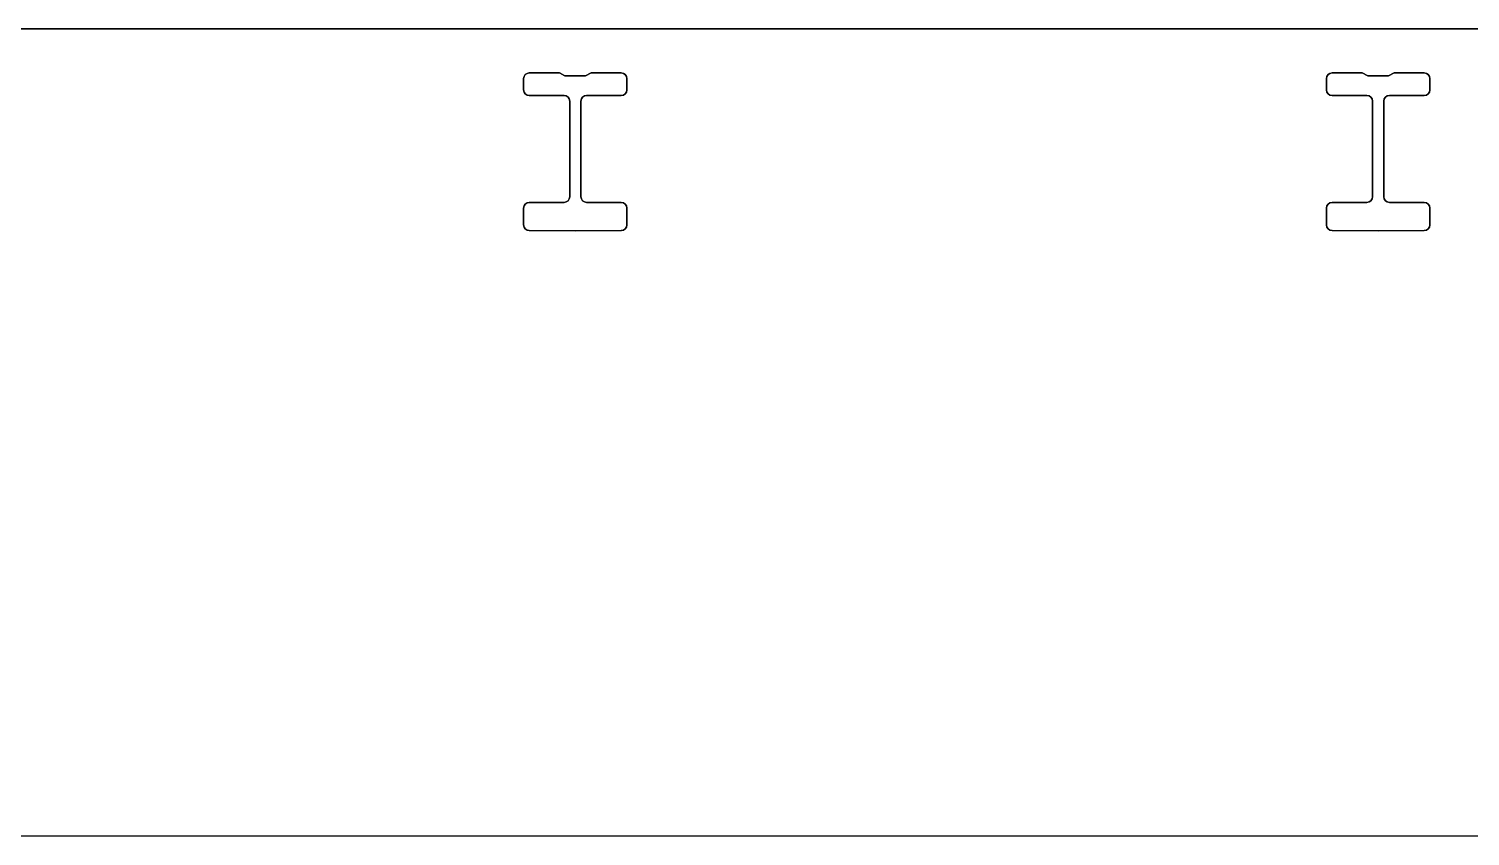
# Model space of a CAD drawing. Extents: x -2783 to 10777, y -3348 to 2247.
# Drawn here: x 5321 to 6088, y -218 to 212 of the extents above; entities that cross this region are included whole.
import ezdxf

# ---------------------------------------------------------------- set-up
doc = ezdxf.new("R2010")
doc.units = 0
doc.header["$LTSCALE"] = 4
doc.header["$MEASUREMENT"] = 0
doc.layers.get('0').update_dxf_attribs({"linetype": 'CONTINUOUS'})

msp = doc.modelspace()

# ---------------------------------------------------------------- linework, layer by layer
for p, q in [((10711.75, 212.22, 6674.99), (-2518.25, 212.22, 6674.99)), ((4621.75, 212.22, 1212.5), (8621.75, 212.22, 1212.5)), ((4621.75, 212.22, 22.5), (8621.75, 212.22, 22.5)), ((5584.25, 185.72, 1207.5), (5584.25, 185.72, 1212.5)), ((5584.25, 185.72, 17.5), (5584.25, 185.72, 22.5)), ((5584.25, 179.72, 1212.5), (5584.25, 185.72, 1212.5)), ((5584.25, 179.72, 22.5), (5584.25, 185.72, 22.5)), ((5587.25, 188.72, 1207.5), (5587.25, 188.72, 1212.5)), ((5587.25, 188.72, 17.5), (5587.25, 188.72, 22.5)), ((5587.25, 188.72, 1212.5), (5603.25, 188.72, 1212.5)), ((5587.25, 188.72, 22.5), (5603.25, 188.72, 22.5)), ((5603.25, 188.72, 1212.5), (5606.25, 187.22, 1212.5)), ((5603.25, 188.72, 22.5), (5606.25, 187.22, 22.5)), ((5606.25, 187.22, 1212.5), (5617.25, 187.22, 1212.5)), ((5606.25, 187.22, 22.5), (5617.25, 187.22, 22.5)), ((5617.25, 187.22, 1212.5), (5620.25, 188.72, 1212.5)), ((5617.25, 187.22, 22.5), (5620.25, 188.72, 22.5)), ((5620.25, 188.72, 1212.5), (5636.25, 188.72, 1212.5)), ((5620.25, 188.72, 22.5), (5636.25, 188.72, 22.5)), ((5636.25, 188.72, 1207.5), (5636.25, 188.72, 1212.5)), ((5636.25, 188.72, 17.5), (5636.25, 188.72, 22.5)), ((5639.25, 185.72, 1207.5), (5639.25, 185.72, 1212.5)), ((5639.25, 185.72, 17.5), (5639.25, 185.72, 22.5)), ((5639.25, 185.72, 1212.5), (5639.25, 179.72, 1212.5)), ((5639.25, 185.72, 22.5), (5639.25, 179.72, 22.5)), ((6011.75, 185.72, 17.5), (6011.75, 185.72, 22.5)), ((6011.75, 179.72, 1212.5), (6011.75, 185.72, 1212.5)), ((6011.75, 179.72, 22.5), (6011.75, 185.72, 22.5)), ((6014.75, 188.72, 17.5), (6014.75, 188.72, 22.5)), ((6014.75, 188.72, 1212.5), (6030.75, 188.72, 1212.5)), ((6014.75, 188.72, 22.5), (6030.75, 188.72, 22.5)), ((6030.75, 188.72, 1212.5), (6033.75, 187.22, 1212.5)), ((6030.75, 188.72, 22.5), (6033.75, 187.22, 22.5)), ((6033.75, 187.22, 1212.5), (6044.75, 187.22, 1212.5)), ((6033.75, 187.22, 22.5), (6044.75, 187.22, 22.5)), ((6044.75, 187.22, 1212.5), (6047.75, 188.72, 1212.5)), ((6044.75, 187.22, 22.5), (6047.75, 188.72, 22.5)), ((6047.75, 188.72, 1212.5), (6063.75, 188.72, 1212.5)), ((6047.75, 188.72, 22.5), (6063.75, 188.72, 22.5)), ((6063.75, 188.72, 17.5), (6063.75, 188.72, 22.5)), ((6066.75, 185.72, 17.5), (6066.75, 185.72, 22.5)), ((6066.75, 185.72, 1212.5), (6066.75, 179.72, 1212.5)), ((6066.75, 185.72, 22.5), (6066.75, 179.72, 22.5)), ((5584.25, 179.72, 1207.5), (5584.25, 179.72, 1212.5)), ((5584.25, 179.72, 17.5), (5584.25, 179.72, 22.5)), ((5587.25, 176.72, 1207.5), (5587.25, 176.72, 1212.5)), ((5587.25, 176.72, 17.5), (5587.25, 176.72, 22.5)), ((5605.75, 176.72, 1212.5), (5587.25, 176.72, 1212.5)), ((5605.75, 176.72, 22.5), (5587.25, 176.72, 22.5)), ((5605.75, 176.72, 1207.5), (5605.75, 176.72, 1212.5)), ((5605.75, 176.72, 17.5), (5605.75, 176.72, 22.5)), ((5617.75, 176.72, 1207.5), (5617.75, 176.72, 1212.5)), ((5617.75, 176.72, 17.5), (5617.75, 176.72, 22.5)), ((5636.25, 176.72, 1212.5), (5617.75, 176.72, 1212.5)), ((5636.25, 176.72, 22.5), (5617.75, 176.72, 22.5)), ((5636.25, 176.72, 1207.5), (5636.25, 176.72, 1212.5)), ((5636.25, 176.72, 17.5), (5636.25, 176.72, 22.5)), ((5639.25, 179.72, 1207.5), (5639.25, 179.72, 1212.5)), ((5639.25, 179.72, 17.5), (5639.25, 179.72, 22.5)), ((6011.75, 179.72, 17.5), (6011.75, 179.72, 22.5)), ((6014.75, 176.72, 17.5), (6014.75, 176.72, 22.5)), ((6033.25, 176.72, 1212.5), (6014.75, 176.72, 1212.5)), ((6033.25, 176.72, 22.5), (6014.75, 176.72, 22.5)), ((6033.25, 176.72, 17.5), (6033.25, 176.72, 22.5)), ((6045.25, 176.72, 17.5), (6045.25, 176.72, 22.5)), ((6063.75, 176.72, 1212.5), (6045.25, 176.72, 1212.5)), ((6063.75, 176.72, 22.5), (6045.25, 176.72, 22.5)), ((6063.75, 176.72, 17.5), (6063.75, 176.72, 22.5)), ((6066.75, 179.72, 17.5), (6066.75, 179.72, 22.5)), ((5608.75, 173.72, 1207.5), (5608.75, 173.72, 1212.5)), ((5608.75, 173.72, 17.5), (5608.75, 173.72, 22.5)), ((5608.75, 122.77, 1212.5), (5608.75, 173.72, 1212.5)), ((5608.75, 122.77, 22.5), (5608.75, 173.72, 22.5)), ((5614.75, 173.72, 1207.5), (5614.75, 173.72, 1212.5)), ((5614.75, 173.72, 17.5), (5614.75, 173.72, 22.5)), ((5614.75, 173.72, 1212.5), (5614.75, 122.77, 1212.5)), ((5614.75, 173.72, 22.5), (5614.75, 122.77, 22.5)), ((6036.25, 173.72, 17.5), (6036.25, 173.72, 22.5)), ((6036.25, 122.77, 1212.5), (6036.25, 173.72, 1212.5)), ((6036.25, 122.77, 22.5), (6036.25, 173.72, 22.5)), ((6042.25, 173.72, 17.5), (6042.25, 173.72, 22.5)), ((6042.25, 173.72, 1212.5), (6042.25, 122.77, 1212.5)), ((6042.25, 173.72, 22.5), (6042.25, 122.77, 22.5)), ((5584.25, 116.77, 1207.5), (5584.25, 116.77, 1212.5)), ((5584.25, 116.77, 17.5), (5584.25, 116.77, 22.5)), ((5584.25, 107.77, 1212.5), (5584.25, 116.77, 1212.5)), ((5584.25, 107.77, 22.5), (5584.25, 116.77, 22.5)), ((5587.25, 119.77, 1207.5), (5587.25, 119.77, 1212.5)), ((5587.25, 119.77, 17.5), (5587.25, 119.77, 22.5)), ((5587.25, 119.77, 1212.5), (5605.75, 119.77, 1212.5)), ((5587.25, 119.77, 22.5), (5605.75, 119.77, 22.5)), ((5605.75, 119.77, 1207.5), (5605.75, 119.77, 1212.5)), ((5605.75, 119.77, 17.5), (5605.75, 119.77, 22.5)), ((5608.75, 122.77, 1207.5), (5608.75, 122.77, 1212.5)), ((5608.75, 122.77, 17.5), (5608.75, 122.77, 22.5)), ((5614.75, 122.77, 1207.5), (5614.75, 122.77, 1212.5)), ((5614.75, 122.77, 17.5), (5614.75, 122.77, 22.5)), ((5617.75, 119.77, 1207.5), (5617.75, 119.77, 1212.5)), ((5617.75, 119.77, 17.5), (5617.75, 119.77, 22.5)), ((5617.75, 119.77, 1212.5), (5636.25, 119.77, 1212.5)), ((5617.75, 119.77, 22.5), (5636.25, 119.77, 22.5)), ((5636.25, 119.77, 1207.5), (5636.25, 119.77, 1212.5)), ((5636.25, 119.77, 17.5), (5636.25, 119.77, 22.5)), ((5639.25, 116.77, 1207.5), (5639.25, 116.77, 1212.5)), ((5639.25, 116.77, 17.5), (5639.25, 116.77, 22.5)), ((5639.25, 116.77, 1212.5), (5639.25, 107.77, 1212.5)), ((5639.25, 116.77, 22.5), (5639.25, 107.77, 22.5)), ((6011.75, 116.77, 17.5), (6011.75, 116.77, 22.5)), ((6011.75, 107.77, 1212.5), (6011.75, 116.77, 1212.5)), ((6011.75, 107.77, 22.5), (6011.75, 116.77, 22.5)), ((6014.75, 119.77, 17.5), (6014.75, 119.77, 22.5)), ((6014.75, 119.77, 1212.5), (6033.25, 119.77, 1212.5)), ((6014.75, 119.77, 22.5), (6033.25, 119.77, 22.5)), ((6033.25, 119.77, 17.5), (6033.25, 119.77, 22.5)), ((6036.25, 122.77, 17.5), (6036.25, 122.77, 22.5)), ((6042.25, 122.77, 17.5), (6042.25, 122.77, 22.5)), ((6045.25, 119.77, 17.5), (6045.25, 119.77, 22.5)), ((6045.25, 119.77, 1212.5), (6063.75, 119.77, 1212.5)), ((6045.25, 119.77, 22.5), (6063.75, 119.77, 22.5)), ((6063.75, 119.77, 17.5), (6063.75, 119.77, 22.5)), ((6066.75, 116.77, 17.5), (6066.75, 116.77, 22.5)), ((6066.75, 116.77, 1212.5), (6066.75, 107.77, 1212.5)), ((6066.75, 116.77, 22.5), (6066.75, 107.77, 22.5)), ((5584.25, 107.77, 1207.5), (5584.25, 107.77, 1212.5)), ((5584.25, 107.77, 17.5), (5584.25, 107.77, 22.5)), ((5639.25, 107.77, 1207.5), (5639.25, 107.77, 1212.5)), ((5639.25, 107.77, 17.5), (5639.25, 107.77, 22.5)), ((6011.75, 107.77, 17.5), (6011.75, 107.77, 22.5)), ((5587.25, 104.77, 1207.5), (5587.25, 104.77, 1212.5)), ((5587.25, 104.77, 17.5), (5587.25, 104.77, 22.5)), ((5611.75, 104.72, 1212.5), (5587.25, 104.77, 1212.5)), ((5611.75, 104.72, 22.5), (5587.25, 104.77, 22.5)), ((5636.26, 104.77, 1212.5), (5611.75, 104.72, 1212.5)), ((5636.26, 104.77, 22.5), (5611.75, 104.72, 22.5)), ((5636.26, 104.77, 1207.5), (5636.26, 104.77, 1212.5)), ((5636.26, 104.77, 17.5), (5636.26, 104.77, 22.5)), ((6014.75, 104.77, 17.5), (6014.75, 104.77, 22.5)), ((6039.25, 104.72, 1212.5), (6014.75, 104.77, 1212.5)), ((6039.25, 104.72, 22.5), (6014.75, 104.77, 22.5)), ((6063.76, 104.77, 1212.5), (6039.25, 104.72, 1212.5)), ((6063.76, 104.77, 22.5), (6039.25, 104.72, 22.5)), ((8621.75, -217.78, 1212.5), (4621.75, -217.78, 1212.5)), ((8621.75, -217.78, 22.5), (4621.75, -217.78, 22.5))]:
    msp.add_line(p, q)
at = {"extrusion": (0, 1, -6.12303e-17)}
for p, q in [((4621.75, 212.22, 1207.5), (8621.75, 212.22, 1207.5)), ((4621.75, 212.22, 1212.5), (8621.75, 212.22, 1212.5)), ((4621.75, 212.22, 17.5), (8621.75, 212.22, 17.5)), ((4621.75, 212.22, 22.5), (8621.75, 212.22, 22.5)), ((5587.25, 176.72, 1207.5), (5605.75, 176.72, 1207.5)), ((5587.25, 176.72, 1207.5), (5587.25, 176.72, 1212.5)), ((5605.75, 176.72, 1212.5), (5587.25, 176.72, 1212.5)), ((5587.25, 176.72, 17.5), (5605.75, 176.72, 17.5)), ((5587.25, 176.72, 17.5), (5587.25, 176.72, 22.5)), ((5605.75, 176.72, 22.5), (5587.25, 176.72, 22.5)), ((5605.75, 176.72, 1207.5), (5605.75, 176.72, 1212.5)), ((5605.75, 176.72, 17.5), (5605.75, 176.72, 22.5)), ((5617.75, 176.72, 1207.5), (5636.25, 176.72, 1207.5)), ((5617.75, 176.72, 1207.5), (5617.75, 176.72, 1212.5)), ((5636.25, 176.72, 1212.5), (5617.75, 176.72, 1212.5)), ((5617.75, 176.72, 17.5), (5636.25, 176.72, 17.5)), ((5617.75, 176.72, 17.5), (5617.75, 176.72, 22.5)), ((5636.25, 176.72, 22.5), (5617.75, 176.72, 22.5)), ((5636.25, 176.72, 1207.5), (5636.25, 176.72, 1212.5)), ((5636.25, 176.72, 17.5), (5636.25, 176.72, 22.5)), ((6014.75, 176.72, 17.5), (6033.25, 176.72, 17.5)), ((6014.75, 176.72, 17.5), (6014.75, 176.72, 22.5)), ((6033.25, 176.72, 22.5), (6014.75, 176.72, 22.5)), ((6033.25, 176.72, 17.5), (6033.25, 176.72, 22.5)), ((6045.25, 176.72, 17.5), (6063.75, 176.72, 17.5)), ((6045.25, 176.72, 17.5), (6045.25, 176.72, 22.5)), ((6063.75, 176.72, 22.5), (6045.25, 176.72, 22.5)), ((6063.75, 176.72, 17.5), (6063.75, 176.72, 22.5))]:
    msp.add_line(p, q, dxfattribs=at)
at = {"extrusion": (0, -6.12303e-17, -1)}
for p, q in [((4621.75, 212.22, 1207.5), (8621.75, 212.22, 1207.5)), ((4621.75, 212.22, 17.5), (8621.75, 212.22, 17.5)), ((5584.25, 185.72, 1207.5), (5584.25, 179.72, 1207.5)), ((5584.25, 185.72, 17.5), (5584.25, 179.72, 17.5)), ((5603.25, 188.72, 1207.5), (5587.25, 188.72, 1207.5)), ((5603.25, 188.72, 17.5), (5587.25, 188.72, 17.5)), ((5606.25, 187.22, 1207.5), (5603.25, 188.72, 1207.5)), ((5606.25, 187.22, 17.5), (5603.25, 188.72, 17.5)), ((5617.25, 187.22, 1207.5), (5606.25, 187.22, 1207.5)), ((5617.25, 187.22, 17.5), (5606.25, 187.22, 17.5)), ((5620.25, 188.72, 1207.5), (5617.25, 187.22, 1207.5)), ((5620.25, 188.72, 17.5), (5617.25, 187.22, 17.5)), ((5636.25, 188.72, 1207.5), (5620.25, 188.72, 1207.5)), ((5636.25, 188.72, 17.5), (5620.25, 188.72, 17.5)), ((5639.25, 179.72, 1207.5), (5639.25, 185.72, 1207.5)), ((5639.25, 179.72, 17.5), (5639.25, 185.72, 17.5)), ((6011.75, 185.72, 1207.5), (6011.75, 179.72, 1207.5)), ((6011.75, 185.72, 17.5), (6011.75, 179.72, 17.5)), ((6030.75, 188.72, 1207.5), (6014.75, 188.72, 1207.5)), ((6030.75, 188.72, 17.5), (6014.75, 188.72, 17.5)), ((6033.75, 187.22, 1207.5), (6030.75, 188.72, 1207.5)), ((6033.75, 187.22, 17.5), (6030.75, 188.72, 17.5)), ((6044.75, 187.22, 1207.5), (6033.75, 187.22, 1207.5)), ((6044.75, 187.22, 17.5), (6033.75, 187.22, 17.5)), ((6047.75, 188.72, 1207.5), (6044.75, 187.22, 1207.5)), ((6047.75, 188.72, 17.5), (6044.75, 187.22, 17.5)), ((6063.75, 188.72, 1207.5), (6047.75, 188.72, 1207.5)), ((6063.75, 188.72, 17.5), (6047.75, 188.72, 17.5)), ((6066.75, 179.72, 1207.5), (6066.75, 185.72, 1207.5)), ((6066.75, 179.72, 17.5), (6066.75, 185.72, 17.5)), ((5587.25, 176.72, 1207.5), (5605.75, 176.72, 1207.5)), ((5587.25, 176.72, 17.5), (5605.75, 176.72, 17.5)), ((5617.75, 176.72, 1207.5), (5636.25, 176.72, 1207.5)), ((5617.75, 176.72, 17.5), (5636.25, 176.72, 17.5)), ((6014.75, 176.72, 1207.5), (6033.25, 176.72, 1207.5)), ((6014.75, 176.72, 17.5), (6033.25, 176.72, 17.5)), ((6045.25, 176.72, 1207.5), (6063.75, 176.72, 1207.5)), ((6045.25, 176.72, 17.5), (6063.75, 176.72, 17.5)), ((5608.75, 173.72, 1207.5), (5608.75, 122.77, 1207.5)), ((5608.75, 173.72, 17.5), (5608.75, 122.77, 17.5)), ((5614.75, 122.77, 1207.5), (5614.75, 173.72, 1207.5)), ((5614.75, 122.77, 17.5), (5614.75, 173.72, 17.5)), ((6036.25, 173.72, 1207.5), (6036.25, 122.77, 1207.5)), ((6036.25, 173.72, 17.5), (6036.25, 122.77, 17.5)), ((6042.25, 122.77, 1207.5), (6042.25, 173.72, 1207.5)), ((6042.25, 122.77, 17.5), (6042.25, 173.72, 17.5)), ((5584.25, 116.77, 1207.5), (5584.25, 107.77, 1207.5)), ((5584.25, 116.77, 17.5), (5584.25, 107.77, 17.5)), ((5605.75, 119.77, 1207.5), (5587.25, 119.77, 1207.5)), ((5605.75, 119.77, 17.5), (5587.25, 119.77, 17.5)), ((5636.25, 119.77, 1207.5), (5617.75, 119.77, 1207.5)), ((5636.25, 119.77, 17.5), (5617.75, 119.77, 17.5)), ((5639.25, 107.77, 1207.5), (5639.25, 116.77, 1207.5)), ((5639.25, 107.77, 17.5), (5639.25, 116.77, 17.5)), ((6011.75, 116.77, 1207.5), (6011.75, 107.77, 1207.5)), ((6011.75, 116.77, 17.5), (6011.75, 107.77, 17.5)), ((6033.25, 119.77, 1207.5), (6014.75, 119.77, 1207.5)), ((6033.25, 119.77, 17.5), (6014.75, 119.77, 17.5)), ((6063.75, 119.77, 1207.5), (6045.25, 119.77, 1207.5)), ((6063.75, 119.77, 17.5), (6045.25, 119.77, 17.5)), ((6066.75, 107.77, 1207.5), (6066.75, 116.77, 1207.5)), ((6066.75, 107.77, 17.5), (6066.75, 116.77, 17.5)), ((5587.25, 104.77, 1207.5), (5611.75, 104.72, 1207.5)), ((5587.25, 104.77, 17.5), (5611.75, 104.72, 17.5)), ((5611.75, 104.72, 1207.5), (5636.26, 104.77, 1207.5)), ((5611.75, 104.72, 17.5), (5636.26, 104.77, 17.5)), ((6014.75, 104.77, 1207.5), (6039.25, 104.72, 1207.5)), ((6014.75, 104.77, 17.5), (6039.25, 104.72, 17.5)), ((6039.25, 104.72, 1207.5), (6063.76, 104.77, 1207.5)), ((6039.25, 104.72, 17.5), (6063.76, 104.77, 17.5)), ((8621.75, -217.78, 1207.5), (4621.75, -217.78, 1207.5)), ((8621.75, -217.78, 17.5), (4621.75, -217.78, 17.5))]:
    msp.add_line(p, q, dxfattribs=at)
at = {"extrusion": (1, 0, 0)}
for p, q in [((5584.25, 185.72, 1207.5), (5584.25, 179.72, 1207.5)), ((5584.25, 185.72, 1207.5), (5584.25, 185.72, 1212.5)), ((5584.25, 179.72, 1212.5), (5584.25, 185.72, 1212.5)), ((5584.25, 185.72, 17.5), (5584.25, 179.72, 17.5)), ((5584.25, 185.72, 17.5), (5584.25, 185.72, 22.5)), ((5584.25, 179.72, 22.5), (5584.25, 185.72, 22.5)), ((6011.75, 185.72, 17.5), (6011.75, 179.72, 17.5)), ((6011.75, 185.72, 17.5), (6011.75, 185.72, 22.5)), ((6011.75, 179.72, 22.5), (6011.75, 185.72, 22.5)), ((5584.25, 179.72, 1207.5), (5584.25, 179.72, 1212.5)), ((5584.25, 179.72, 17.5), (5584.25, 179.72, 22.5)), ((6011.75, 179.72, 17.5), (6011.75, 179.72, 22.5)), ((5608.75, 173.72, 1207.5), (5608.75, 122.77, 1207.5)), ((5608.75, 173.72, 1207.5), (5608.75, 173.72, 1212.5)), ((5608.75, 122.77, 1212.5), (5608.75, 173.72, 1212.5)), ((5608.75, 173.72, 17.5), (5608.75, 122.77, 17.5)), ((5608.75, 173.72, 17.5), (5608.75, 173.72, 22.5)), ((5608.75, 122.77, 22.5), (5608.75, 173.72, 22.5)), ((6036.25, 173.72, 17.5), (6036.25, 122.77, 17.5)), ((6036.25, 173.72, 17.5), (6036.25, 173.72, 22.5)), ((6036.25, 122.77, 22.5), (6036.25, 173.72, 22.5)), ((5584.25, 116.77, 1207.5), (5584.25, 107.77, 1207.5)), ((5584.25, 116.77, 1207.5), (5584.25, 116.77, 1212.5)), ((5584.25, 107.77, 1212.5), (5584.25, 116.77, 1212.5)), ((5584.25, 116.77, 17.5), (5584.25, 107.77, 17.5)), ((5584.25, 116.77, 17.5), (5584.25, 116.77, 22.5)), ((5584.25, 107.77, 22.5), (5584.25, 116.77, 22.5)), ((5608.75, 122.77, 1207.5), (5608.75, 122.77, 1212.5)), ((5608.75, 122.77, 17.5), (5608.75, 122.77, 22.5)), ((6011.75, 116.77, 17.5), (6011.75, 107.77, 17.5)), ((6011.75, 116.77, 17.5), (6011.75, 116.77, 22.5)), ((6011.75, 107.77, 22.5), (6011.75, 116.77, 22.5)), ((6036.25, 122.77, 17.5), (6036.25, 122.77, 22.5)), ((5584.25, 107.77, 1207.5), (5584.25, 107.77, 1212.5)), ((5584.25, 107.77, 17.5), (5584.25, 107.77, 22.5)), ((6011.75, 107.77, 17.5), (6011.75, 107.77, 22.5))]:
    msp.add_line(p, q, dxfattribs=at)
at = {"extrusion": (0, -1, 6.12303e-17)}
for p, q in [((5603.25, 188.72, 1207.5), (5587.25, 188.72, 1207.5)), ((5587.25, 188.72, 1207.5), (5587.25, 188.72, 1212.5)), ((5587.25, 188.72, 1212.5), (5603.25, 188.72, 1212.5)), ((5603.25, 188.72, 17.5), (5587.25, 188.72, 17.5)), ((5587.25, 188.72, 17.5), (5587.25, 188.72, 22.5)), ((5587.25, 188.72, 22.5), (5603.25, 188.72, 22.5)), ((5603.25, 188.72, 1207.5), (5603.25, 188.72, 1212.5)), ((5603.25, 188.72, 17.5), (5603.25, 188.72, 22.5)), ((5617.25, 187.22, 1207.5), (5606.25, 187.22, 1207.5)), ((5606.25, 187.22, 1207.5), (5606.25, 187.22, 1212.5)), ((5606.25, 187.22, 1212.5), (5617.25, 187.22, 1212.5)), ((5617.25, 187.22, 17.5), (5606.25, 187.22, 17.5)), ((5606.25, 187.22, 17.5), (5606.25, 187.22, 22.5)), ((5606.25, 187.22, 22.5), (5617.25, 187.22, 22.5)), ((5617.25, 187.22, 1207.5), (5617.25, 187.22, 1212.5)), ((5617.25, 187.22, 17.5), (5617.25, 187.22, 22.5)), ((5636.25, 188.72, 1207.5), (5620.25, 188.72, 1207.5)), ((5620.25, 188.72, 1207.5), (5620.25, 188.72, 1212.5)), ((5620.25, 188.72, 1212.5), (5636.25, 188.72, 1212.5)), ((5636.25, 188.72, 17.5), (5620.25, 188.72, 17.5)), ((5620.25, 188.72, 17.5), (5620.25, 188.72, 22.5)), ((5620.25, 188.72, 22.5), (5636.25, 188.72, 22.5)), ((5636.25, 188.72, 1207.5), (5636.25, 188.72, 1212.5)), ((5636.25, 188.72, 17.5), (5636.25, 188.72, 22.5)), ((6030.75, 188.72, 17.5), (6014.75, 188.72, 17.5)), ((6014.75, 188.72, 17.5), (6014.75, 188.72, 22.5)), ((6014.75, 188.72, 22.5), (6030.75, 188.72, 22.5)), ((6030.75, 188.72, 17.5), (6030.75, 188.72, 22.5)), ((6044.75, 187.22, 17.5), (6033.75, 187.22, 17.5)), ((6033.75, 187.22, 17.5), (6033.75, 187.22, 22.5)), ((6033.75, 187.22, 22.5), (6044.75, 187.22, 22.5)), ((6044.75, 187.22, 17.5), (6044.75, 187.22, 22.5)), ((6063.75, 188.72, 17.5), (6047.75, 188.72, 17.5)), ((6047.75, 188.72, 17.5), (6047.75, 188.72, 22.5)), ((6047.75, 188.72, 22.5), (6063.75, 188.72, 22.5)), ((6063.75, 188.72, 17.5), (6063.75, 188.72, 22.5)), ((5605.75, 119.77, 1207.5), (5587.25, 119.77, 1207.5)), ((5587.25, 119.77, 1207.5), (5587.25, 119.77, 1212.5)), ((5587.25, 119.77, 1212.5), (5605.75, 119.77, 1212.5)), ((5605.75, 119.77, 17.5), (5587.25, 119.77, 17.5)), ((5587.25, 119.77, 17.5), (5587.25, 119.77, 22.5)), ((5587.25, 119.77, 22.5), (5605.75, 119.77, 22.5)), ((5605.75, 119.77, 1207.5), (5605.75, 119.77, 1212.5)), ((5605.75, 119.77, 17.5), (5605.75, 119.77, 22.5)), ((5636.25, 119.77, 1207.5), (5617.75, 119.77, 1207.5)), ((5617.75, 119.77, 1207.5), (5617.75, 119.77, 1212.5)), ((5617.75, 119.77, 1212.5), (5636.25, 119.77, 1212.5)), ((5636.25, 119.77, 17.5), (5617.75, 119.77, 17.5)), ((5617.75, 119.77, 17.5), (5617.75, 119.77, 22.5)), ((5617.75, 119.77, 22.5), (5636.25, 119.77, 22.5)), ((5636.25, 119.77, 1207.5), (5636.25, 119.77, 1212.5)), ((5636.25, 119.77, 17.5), (5636.25, 119.77, 22.5)), ((6033.25, 119.77, 17.5), (6014.75, 119.77, 17.5)), ((6014.75, 119.77, 17.5), (6014.75, 119.77, 22.5)), ((6014.75, 119.77, 22.5), (6033.25, 119.77, 22.5)), ((6033.25, 119.77, 17.5), (6033.25, 119.77, 22.5)), ((6063.75, 119.77, 17.5), (6045.25, 119.77, 17.5)), ((6045.25, 119.77, 17.5), (6045.25, 119.77, 22.5)), ((6045.25, 119.77, 22.5), (6063.75, 119.77, 22.5)), ((6063.75, 119.77, 17.5), (6063.75, 119.77, 22.5)), ((8621.75, -217.78, 1207.5), (4621.75, -217.78, 1207.5)), ((8621.75, -217.78, 1212.5), (4621.75, -217.78, 1212.5)), ((8621.75, -217.78, 17.5), (4621.75, -217.78, 17.5)), ((8621.75, -217.78, 22.5), (4621.75, -217.78, 22.5))]:
    msp.add_line(p, q, dxfattribs=at)
at = {"extrusion": (-0.447214, -0.894427, 5.47661e-17)}
for p, q in [((5606.25, 187.22, 1207.5), (5603.25, 188.72, 1207.5)), ((5603.25, 188.72, 1207.5), (5603.25, 188.72, 1212.5)), ((5603.25, 188.72, 1212.5), (5606.25, 187.22, 1212.5)), ((5606.25, 187.22, 17.5), (5603.25, 188.72, 17.5)), ((5603.25, 188.72, 17.5), (5603.25, 188.72, 22.5)), ((5603.25, 188.72, 22.5), (5606.25, 187.22, 22.5)), ((5606.25, 187.22, 1207.5), (5606.25, 187.22, 1212.5)), ((5606.25, 187.22, 17.5), (5606.25, 187.22, 22.5)), ((6033.75, 187.22, 17.5), (6030.75, 188.72, 17.5)), ((6030.75, 188.72, 17.5), (6030.75, 188.72, 22.5)), ((6030.75, 188.72, 22.5), (6033.75, 187.22, 22.5)), ((6033.75, 187.22, 17.5), (6033.75, 187.22, 22.5))]:
    msp.add_line(p, q, dxfattribs=at)
at = {"extrusion": (0.447214, -0.894427, 5.47661e-17)}
for p, q in [((5620.25, 188.72, 1207.5), (5617.25, 187.22, 1207.5)), ((5617.25, 187.22, 1212.5), (5620.25, 188.72, 1212.5)), ((5620.25, 188.72, 17.5), (5617.25, 187.22, 17.5)), ((5617.25, 187.22, 22.5), (5620.25, 188.72, 22.5)), ((5617.25, 187.22, 1207.5), (5617.25, 187.22, 1212.5)), ((5617.25, 187.22, 17.5), (5617.25, 187.22, 22.5)), ((5620.25, 188.72, 1207.5), (5620.25, 188.72, 1212.5)), ((5620.25, 188.72, 17.5), (5620.25, 188.72, 22.5)), ((6047.75, 188.72, 17.5), (6044.75, 187.22, 17.5)), ((6044.75, 187.22, 22.5), (6047.75, 188.72, 22.5)), ((6044.75, 187.22, 17.5), (6044.75, 187.22, 22.5)), ((6047.75, 188.72, 17.5), (6047.75, 188.72, 22.5))]:
    msp.add_line(p, q, dxfattribs=at)
at = {"extrusion": (-1, 0, 0)}
for p, q in [((5639.25, 179.72, 1207.5), (5639.25, 185.72, 1207.5)), ((5639.25, 185.72, 1207.5), (5639.25, 185.72, 1212.5)), ((5639.25, 185.72, 1212.5), (5639.25, 179.72, 1212.5)), ((5639.25, 179.72, 17.5), (5639.25, 185.72, 17.5)), ((5639.25, 185.72, 17.5), (5639.25, 185.72, 22.5)), ((5639.25, 185.72, 22.5), (5639.25, 179.72, 22.5)), ((6066.75, 179.72, 17.5), (6066.75, 185.72, 17.5)), ((6066.75, 185.72, 17.5), (6066.75, 185.72, 22.5)), ((6066.75, 185.72, 22.5), (6066.75, 179.72, 22.5)), ((5639.25, 179.72, 1207.5), (5639.25, 179.72, 1212.5)), ((5639.25, 179.72, 17.5), (5639.25, 179.72, 22.5)), ((6066.75, 179.72, 17.5), (6066.75, 179.72, 22.5)), ((5614.75, 122.77, 1207.5), (5614.75, 173.72, 1207.5)), ((5614.75, 173.72, 1207.5), (5614.75, 173.72, 1212.5)), ((5614.75, 173.72, 1212.5), (5614.75, 122.77, 1212.5)), ((5614.75, 122.77, 17.5), (5614.75, 173.72, 17.5)), ((5614.75, 173.72, 17.5), (5614.75, 173.72, 22.5)), ((5614.75, 173.72, 22.5), (5614.75, 122.77, 22.5)), ((6042.25, 122.77, 17.5), (6042.25, 173.72, 17.5)), ((6042.25, 173.72, 17.5), (6042.25, 173.72, 22.5)), ((6042.25, 173.72, 22.5), (6042.25, 122.77, 22.5)), ((5614.75, 122.77, 1207.5), (5614.75, 122.77, 1212.5)), ((5614.75, 122.77, 17.5), (5614.75, 122.77, 22.5)), ((5639.25, 107.77, 1207.5), (5639.25, 116.77, 1207.5)), ((5639.25, 116.77, 1207.5), (5639.25, 116.77, 1212.5)), ((5639.25, 116.77, 1212.5), (5639.25, 107.77, 1212.5)), ((5639.25, 107.77, 17.5), (5639.25, 116.77, 17.5)), ((5639.25, 116.77, 17.5), (5639.25, 116.77, 22.5)), ((5639.25, 116.77, 22.5), (5639.25, 107.77, 22.5)), ((6042.25, 122.77, 17.5), (6042.25, 122.77, 22.5)), ((6066.75, 107.77, 17.5), (6066.75, 116.77, 17.5)), ((6066.75, 116.77, 17.5), (6066.75, 116.77, 22.5)), ((6066.75, 116.77, 22.5), (6066.75, 107.77, 22.5)), ((5639.25, 107.77, 1207.5), (5639.25, 107.77, 1212.5)), ((5639.25, 107.77, 17.5), (5639.25, 107.77, 22.5)), ((6066.75, 107.77, 17.5), (6066.75, 107.77, 22.5))]:
    msp.add_line(p, q, dxfattribs=at)
at = {"extrusion": (0.001749, 0.999998, -6.12302e-17)}
for p, q in [((5587.25, 104.77, 1207.5), (5611.75, 104.72, 1207.5)), ((5587.25, 104.77, 1207.5), (5587.25, 104.77, 1212.5)), ((5611.75, 104.72, 1212.5), (5587.25, 104.77, 1212.5)), ((5587.25, 104.77, 17.5), (5611.75, 104.72, 17.5)), ((5587.25, 104.77, 17.5), (5587.25, 104.77, 22.5)), ((5611.75, 104.72, 22.5), (5587.25, 104.77, 22.5)), ((5611.75, 104.72, 1207.5), (5611.75, 104.72, 1212.5)), ((5611.75, 104.72, 17.5), (5611.75, 104.72, 22.5)), ((6014.75, 104.77, 17.5), (6039.25, 104.72, 17.5)), ((6014.75, 104.77, 17.5), (6014.75, 104.77, 22.5)), ((6039.25, 104.72, 22.5), (6014.75, 104.77, 22.5)), ((6039.25, 104.72, 17.5), (6039.25, 104.72, 22.5))]:
    msp.add_line(p, q, dxfattribs=at)
at = {"extrusion": (-0.001749, 0.999998, -6.12302e-17)}
for p, q in [((5611.75, 104.72, 1207.5), (5636.26, 104.77, 1207.5)), ((5636.26, 104.77, 1212.5), (5611.75, 104.72, 1212.5)), ((5611.75, 104.72, 17.5), (5636.26, 104.77, 17.5)), ((5636.26, 104.77, 22.5), (5611.75, 104.72, 22.5)), ((5611.75, 104.72, 1207.5), (5611.75, 104.72, 1212.5)), ((5611.75, 104.72, 17.5), (5611.75, 104.72, 22.5)), ((5636.26, 104.77, 1207.5), (5636.26, 104.77, 1212.5)), ((5636.26, 104.77, 17.5), (5636.26, 104.77, 22.5)), ((6039.25, 104.72, 17.5), (6063.76, 104.77, 17.5)), ((6063.76, 104.77, 22.5), (6039.25, 104.72, 22.5)), ((6039.25, 104.72, 17.5), (6039.25, 104.72, 22.5)), ((6063.76, 104.77, 17.5), (6063.76, 104.77, 22.5))]:
    msp.add_line(p, q, dxfattribs=at)
for centre, start, end in [((5587.25, 185.72, 1207.5), 90, 180), ((5587.25, 185.72, 17.5), 90, 180), ((5587.25, 185.72, 1212.5), 90, 180), ((5587.25, 185.72, 22.5), 90, 180), ((5636.25, 185.72, 1207.5), 0, 90), ((5636.25, 185.72, 17.5), 0, 90), ((5636.25, 185.72, 1212.5), 0, 90), ((5636.25, 185.72, 22.5), 0, 90), ((6014.75, 185.72, 17.5), 90, 180), ((6014.75, 185.72, 1212.5), 90, 180), ((6014.75, 185.72, 22.5), 90, 180), ((6063.75, 185.72, 17.5), 0, 90), ((6063.75, 185.72, 1212.5), 0, 90), ((6063.75, 185.72, 22.5), 0, 90), ((5587.25, 179.72, 1207.5), 180, 270), ((5587.25, 179.72, 17.5), 180, 270), ((5587.25, 179.72, 1212.5), 180, 270), ((5587.25, 179.72, 22.5), 180, 270), ((5605.75, 173.72, 1212.5), 0, 90), ((5605.75, 173.72, 22.5), 0, 90), ((5605.75, 173.72, 1212.5), 0, 90), ((5605.75, 173.72, 22.5), 0, 90), ((5617.75, 173.72, 1212.5), 90, 180), ((5617.75, 173.72, 22.5), 90, 180), ((5617.75, 173.72, 1212.5), 90, 180), ((5617.75, 173.72, 22.5), 90, 180), ((5636.25, 179.72, 1207.5), 270, 0), ((5636.25, 179.72, 17.5), 270, 0), ((5636.25, 179.72, 1212.5), 270, 0), ((5636.25, 179.72, 22.5), 270, 0), ((6014.75, 179.72, 17.5), 180, 270), ((6014.75, 179.72, 1212.5), 180, 270), ((6014.75, 179.72, 22.5), 180, 270), ((6033.25, 173.72, 22.5), 0, 90), ((6033.25, 173.72, 1212.5), 0, 90), ((6033.25, 173.72, 22.5), 0, 90), ((6045.25, 173.72, 22.5), 90, 180), ((6045.25, 173.72, 1212.5), 90, 180), ((6045.25, 173.72, 22.5), 90, 180), ((6063.75, 179.72, 17.5), 270, 0), ((6063.75, 179.72, 1212.5), 270, 0), ((6063.75, 179.72, 22.5), 270, 0), ((5587.25, 116.77, 1207.5), 90, 180), ((5587.25, 116.77, 17.5), 90, 180), ((5587.25, 116.77, 1212.5), 90, 180), ((5587.25, 116.77, 22.5), 90, 180), ((5605.75, 122.77, 1212.5), 270, 0), ((5605.75, 122.77, 22.5), 270, 0), ((5605.75, 122.77, 1212.5), 270, 0), ((5605.75, 122.77, 22.5), 270, 0), ((5617.75, 122.77, 1212.5), 180, 270), ((5617.75, 122.77, 22.5), 180, 270), ((5617.75, 122.77, 1212.5), 180, 270), ((5617.75, 122.77, 22.5), 180, 270), ((5636.25, 116.77, 1207.5), 0, 90), ((5636.25, 116.77, 17.5), 0, 90), ((5636.25, 116.77, 1212.5), 0, 90), ((5636.25, 116.77, 22.5), 0, 90), ((6014.75, 116.77, 17.5), 90, 180), ((6014.75, 116.77, 1212.5), 90, 180), ((6014.75, 116.77, 22.5), 90, 180), ((6033.25, 122.77, 22.5), 270, 0), ((6033.25, 122.77, 1212.5), 270, 0), ((6033.25, 122.77, 22.5), 270, 0), ((6045.25, 122.77, 22.5), 180, 270), ((6045.25, 122.77, 1212.5), 180, 270), ((6045.25, 122.77, 22.5), 180, 270), ((6063.75, 116.77, 17.5), 0, 90), ((6063.75, 116.77, 1212.5), 0, 90), ((6063.75, 116.77, 22.5), 0, 90), ((5587.25, 107.77, 1207.5), 180, 269.89981), ((5587.25, 107.77, 17.5), 180, 269.89981), ((5587.25, 107.77, 1212.5), 180, 269.89981), ((5587.25, 107.77, 22.5), 180, 269.89981), ((5636.25, 107.77, 1207.5), 270.10019, 360), ((5636.25, 107.77, 17.5), 270.10019, 360), ((5636.25, 107.77, 1212.5), 270.10019, 360), ((5636.25, 107.77, 22.5), 270.10019, 360), ((6014.75, 107.77, 17.5), 180, 269.89981), ((6014.75, 107.77, 1212.5), 180, 269.89981), ((6014.75, 107.77, 22.5), 180, 269.89981), ((6063.75, 107.77, 1212.5), 270.10019, 360), ((6063.75, 107.77, 22.5), 270.10019, 360)]:
    msp.add_arc(centre, 3, start, end)
at = {"extrusion": (0, -6.12303e-17, -1)}
for centre, start, end in [((-5587.25, 185.72, -1212.5), 0, 90), ((-5587.25, 185.72, -22.5), 0, 90), ((-5587.25, 185.72, -1207.5), 0, 90), ((-5587.25, 185.72, -17.5), 0, 90), ((-5636.25, 185.72, -1212.5), 90, 180), ((-5636.25, 185.72, -22.5), 90, 180), ((-5636.25, 185.72, -1207.5), 90, 180), ((-5636.25, 185.72, -17.5), 90, 180), ((-6014.75, 185.72, -22.5), 0, 90), ((-6014.75, 185.72, -1207.5), 0, 90), ((-6014.75, 185.72, -17.5), 0, 90), ((-6063.75, 185.72, -22.5), 90, 180), ((-6063.75, 185.72, -1207.5), 90, 180), ((-6063.75, 185.72, -17.5), 90, 180), ((-5587.25, 179.72, -1212.5), 270, 0), ((-5587.25, 179.72, -22.5), 270, 0), ((-5587.25, 179.72, -1207.5), 270, 0), ((-5587.25, 179.72, -17.5), 270, 0), ((-5605.75, 173.72, -1207.5), 90, 180), ((-5605.75, 173.72, -17.5), 90, 180), ((-5605.75, 173.72, -1207.5), 90, 180), ((-5605.75, 173.72, -17.5), 90, 180), ((-5617.75, 173.72, -1207.5), 0, 90), ((-5617.75, 173.72, -17.5), 0, 90), ((-5617.75, 173.72, -1207.5), 0, 90), ((-5617.75, 173.72, -17.5), 0, 90), ((-5636.25, 179.72, -1212.5), 180, 270), ((-5636.25, 179.72, -22.5), 180, 270), ((-5636.25, 179.72, -1207.5), 180, 270), ((-5636.25, 179.72, -17.5), 180, 270), ((-6014.75, 179.72, -22.5), 270, 0), ((-6014.75, 179.72, -1207.5), 270, 0), ((-6014.75, 179.72, -17.5), 270, 0), ((-6033.25, 173.72, -17.5), 90, 180), ((-6033.25, 173.72, -1207.5), 90, 180), ((-6033.25, 173.72, -17.5), 90, 180), ((-6045.25, 173.72, -17.5), 0, 90), ((-6045.25, 173.72, -1207.5), 0, 90), ((-6045.25, 173.72, -17.5), 0, 90), ((-6063.75, 179.72, -22.5), 180, 270), ((-6063.75, 179.72, -1207.5), 180, 270), ((-6063.75, 179.72, -17.5), 180, 270), ((-5587.25, 116.77, -1212.5), 0, 90), ((-5587.25, 116.77, -22.5), 0, 90), ((-5587.25, 116.77, -1207.5), 0, 90), ((-5587.25, 116.77, -17.5), 0, 90), ((-5605.75, 122.77, -1207.5), 180, 270), ((-5605.75, 122.77, -17.5), 180, 270), ((-5605.75, 122.77, -1207.5), 180, 270), ((-5605.75, 122.77, -17.5), 180, 270), ((-5617.75, 122.77, -1207.5), 270, 0), ((-5617.75, 122.77, -17.5), 270, 0), ((-5617.75, 122.77, -1207.5), 270, 0), ((-5617.75, 122.77, -17.5), 270, 0), ((-5636.25, 116.77, -1212.5), 90, 180), ((-5636.25, 116.77, -22.5), 90, 180), ((-5636.25, 116.77, -1207.5), 90, 180), ((-5636.25, 116.77, -17.5), 90, 180), ((-6014.75, 116.77, -22.5), 0, 90), ((-6014.75, 116.77, -1207.5), 0, 90), ((-6014.75, 116.77, -17.5), 0, 90), ((-6033.25, 122.77, -17.5), 180, 270), ((-6033.25, 122.77, -1207.5), 180, 270), ((-6033.25, 122.77, -17.5), 180, 270), ((-6045.25, 122.77, -17.5), 270, 0), ((-6045.25, 122.77, -1207.5), 270, 0), ((-6045.25, 122.77, -17.5), 270, 0), ((-6063.75, 116.77, -22.5), 90, 180), ((-6063.75, 116.77, -1207.5), 90, 180), ((-6063.75, 116.77, -17.5), 90, 180), ((-5587.25, 107.77, -1212.5), 270.10019, 360), ((-5587.25, 107.77, -22.5), 270.10019, 360), ((-5587.25, 107.77, -1207.5), 270.10019, 360), ((-5587.25, 107.77, -17.5), 270.10019, 360), ((-5636.25, 107.77, -1212.5), 180, 269.89981), ((-5636.25, 107.77, -22.5), 180, 269.89981), ((-5636.25, 107.77, -1207.5), 180, 269.89981), ((-5636.25, 107.77, -17.5), 180, 269.89981), ((-6014.75, 107.77, -22.5), 270.10019, 360), ((-6014.75, 107.77, -1207.5), 270.10019, 360), ((-6014.75, 107.77, -17.5), 270.10019, 360), ((-6063.75, 107.77, -1207.5), 180, 269.89981), ((-6063.75, 107.77, -17.5), 180, 269.89981)]:
    msp.add_arc(centre, 3, start, end, dxfattribs=at)

doc.saveas('drawing.dxf')
